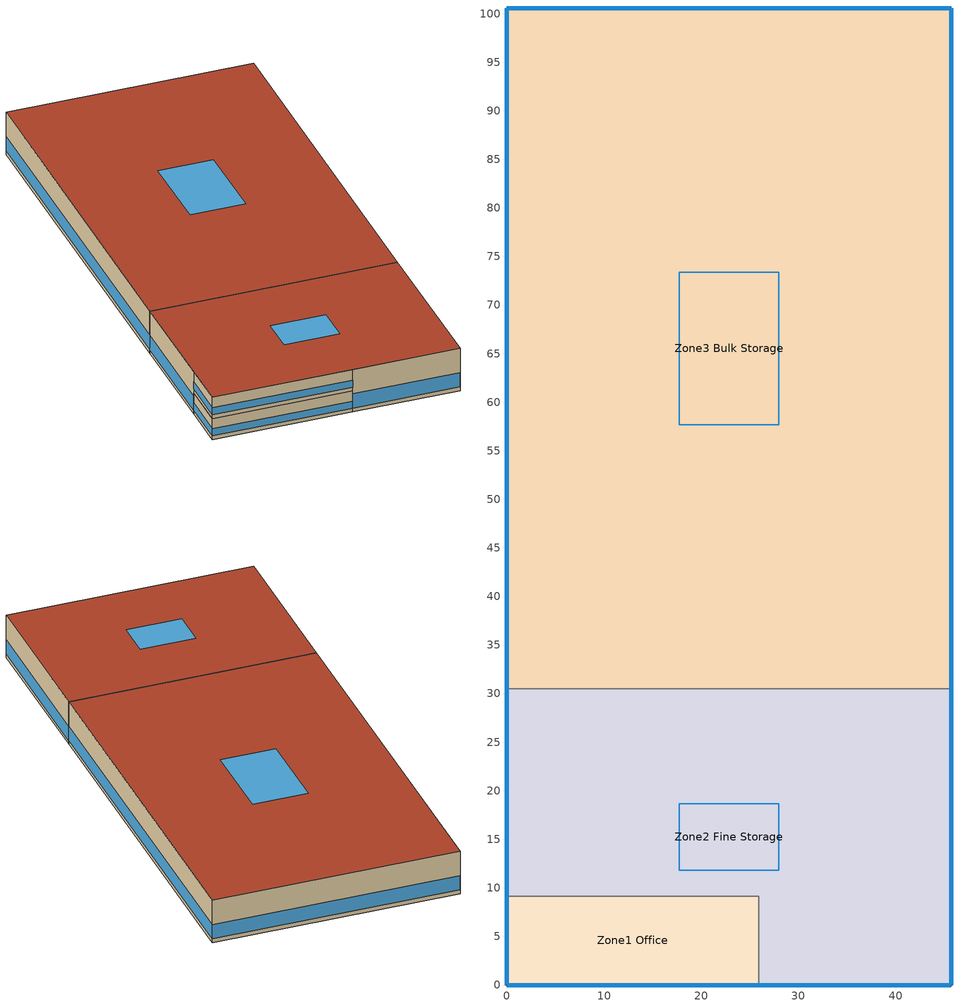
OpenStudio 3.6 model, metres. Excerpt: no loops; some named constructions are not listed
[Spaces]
Zone3 Bulk Storage
 floor foundation (BTAP-Grnd-Floor-Mass:U-0.757_std): 45.72,100.58 45.72,30.48 0,30.48 0,100.58 z0
 wall outside: 45.72,30.48 45.72,100.58 0,100.58 0,30.48 z0:8.53
 wall to Zone2 Fine Storage: 0,30.48 45.72,30.48 z0:8.53
 window (BTAP-Ext-FixedWindow:U=0.220 SHGC=0.600): 0,100.55 0,30.5 / 45.69,100.58 0.03,100.58 / 45.72,30.5 45.72,100.55 z0.76:3.61
 roof outside: 45.72,30.48 45.72,100.58 0,100.58 0,30.48 z8.53
 skylight (BTAP-Ext-Skylights:U=0.220 SHGC=0.600): 27.97,57.69 27.97,73.37 17.75,73.37 17.75,57.69 z8.53
Zone2 Fine Storage
 floor to Zone1 Office: 25.91,9.14 25.91,0 0,0 0,9.14 z4.27
 floor foundation (BTAP-Grnd-Floor-Mass:U-0.757_std): 45.72,30.48 45.72,0 25.91,0 25.91,9.14 0,9.14 0,30.48 z0
 wall outside: 0,30.48 0,9.14 / 25.91,0 45.72,0 45.72,30.48 z0:8.53; 0,9.14 0,0 25.91,0 z4.27:8.53
 wall to Zone1 Office: 0,9.14 25.91,9.14 25.91,0 z0:4.27
 window (BTAP-Ext-FixedWindow:U=0.220 SHGC=0.600): 25.93,0 45.69,0 / 0,30.45 0,9.17 / 45.72,0.03 45.72,30.45 z0.76:3.61; 0.03,0 25.88,0 z5.03:6.45; 0,9.12 0,0.03 z5.03:6.46
 roof outside: 45.72,0 45.72,30.48 0,30.48 0,0 z8.53
 skylight (BTAP-Ext-Skylights:U=0.220 SHGC=0.600): 27.97,11.83 27.97,18.65 17.75,18.65 17.75,11.83 z8.53
Zone1 Office
 floor foundation (BTAP-Grnd-Floor-Mass:U-0.757_std): 25.91,9.14 25.91,0 0,0 0,9.14 z0
 wall outside: 0,9.14 0,0 25.91,0 z0:4.27
 window (BTAP-Ext-FixedWindow:U=0.220 SHGC=0.600): 0.03,0 25.88,0 / 0,9.12 0,0.03 z0.76:2.19
[Schedule:Day]
Clothing Schedule Summer Clothes: 24, 0, 0.5
NECB-A-Occupancy-NECB-A-Lighting-0.3-0.1-0.67-Default|Wkdy-Light Day: 7, 0, 0.03495, 8, 0, 0.2097, 9, 0, 0.8, 17, 0, 0.9, 18, 0, 0.8, 19, 0, 0.5, 21, 0, 0.2097, 23, 0, 0.0699, 24, 0, 0.03495
NECB-A-Occupancy-NECB-A-Lighting-0.3-0.1-0.67-Sat-Light Day; NECB-A-Occupancy-NECB-A-Lighting-0.3-0.1-0.67-Sun|Hol-Light Day: 24, 0, 0.03495
NECB-A-Electric-Equipment Sun|Hol Day: 24, 0, 0.2
NECB-A-Occupancy-NECB-A-Lighting-0.5-0.0-0.67-Default|Wkdy-Light Day: 7, 0, 0.03325, 8, 0, 0.1995, 9, 0, 0.8, 17, 0, 0.9, 18, 0, 0.8, 19, 0, 0.3325, 21, 0, 0.1995, 23, 0, 0.0665, 24, 0, 0.03325
NECB-A-Occupancy-NECB-A-Lighting-0.5-0.0-0.67-Sat-Light Day; NECB-A-Occupancy-NECB-A-Lighting-0.5-0.0-0.67-Sun|Hol-Light Day: 24, 0, 0.03325
NECB-A-Service Water Heating Default|Wkdy Day: 7, 0, 0.05, 8, 0, 0.1, 10, 0, 0.5, 16, 0, 0.9, 17, 0, 0.7, 18, 0, 0.5, 19, 0, 0.3, 22, 0, 0.2, 24, 0, 0.05
NECB-A-Service Water Heating Sat Day; NECB-A-Service Water Heating Sun|Hol Day: 24, 0, 0.05
sys_3|mixed|shr>none|sc>ashp|sh>ashp|ssf>cv|zh>b-e|zc>none|srf>none| Occ Sch Sunday; sys_4|mixed|shr>none|sc>ashp|sh>ashp|ssf>cv|zh>b-e|zc>none|srf>none| Occ Sch Sunday; sys_4|mixed|shr>none|sc>ashp|sh>ashp|ssf>cv|zh>b-e|zc>none|srf>none| 1 Occ Sch Sunday: 24, 0, 0
